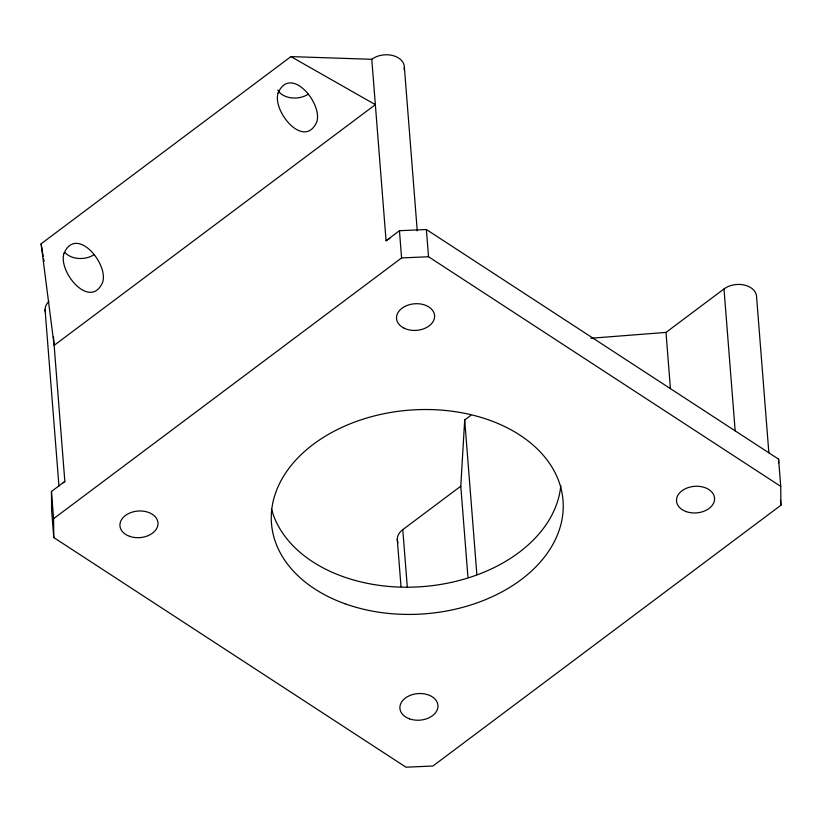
<?xml version="1.0" encoding="UTF-8"?>
<svg xmlns="http://www.w3.org/2000/svg" width="822" height="822" viewBox="0 0 822 822"><rect width="100%" height="100%" fill="white"/><g stroke="black" fill="none" stroke-linecap="round" stroke-linejoin="round"><path stroke-width="1.23" d="M467.923 576.91L460.782 486.192L464.697 419.97L470.821 415.387M290.937 56.605L375.356 104.661L54.139 345.363L41.1 243.815L290.937 56.605L371.78 59.297A19.07 13.316 -4.5 0 1 394.026 55.906A19.07 13.316 -4.5 0 1 404.105 69.613M371.78 59.297L386.063 240.743L399.451 230.715L426.382 229.523L778.598 459.169L780.736 486.388L780.9 505.253L432.917 766.012L405.986 767.203L53.769 537.557L51.622 510.339L51.457 491.474L64.846 481.445L53.44 336.537M53.769 537.557L53.605 518.692L401.588 257.933L428.519 256.741L780.736 486.388M397.961 542.746A19.07 13.316 -4.5 0 1 402.78 529.645L460.782 486.192M590.874 338.253L666.005 332.407L723.997 288.954A19.07 13.316 -4.5 0 1 744.732 285.142A19.07 13.316 -4.5 0 1 756.589 296.937L768.858 452.83M41.1 243.815L43.206 256.3M43.628 258.796L44.049 261.293M780.51 500.3L780.9 505.253M723.997 288.954L735.166 430.79M666.005 332.407L670.423 388.631M464.697 419.97L476.863 574.588M426.382 229.523L428.519 256.741M404.373 67.281L417.247 230.848M399.451 230.715L401.588 257.933M402.78 529.645L407.311 587.155M397.283 539.324L401.002 586.61M45.066 309.678L58.948 486.018M51.457 491.474L53.605 518.692M778.598 459.169L778.629 462.95M560.799 485.555A146.234 102.134 -4.5 0 1 423.556 586.538A146.234 102.134 -4.5 0 1 271.486 508.921M386.063 240.743A19.07 13.316 -4.5 0 1 389.988 238.452M63.212 482.833A19.07 13.316 -4.5 0 1 64.846 481.445M45.374 311.98A19.07 13.316 -4.5 0 1 48.93 301.386M94.17 254.625A19.07 13.316 -4.5 0 1 65.092 252.56M308.312 94.16A19.07 13.316 -4.5 0 1 277.815 90.05M63.962 253.423C57.972 271.979 90.307 310.593 102.658 282.265C108.648 263.708 76.312 225.084 63.962 253.423M278.103 92.958C272.113 111.504 304.448 150.128 316.809 121.8C322.789 103.243 290.454 64.619 278.103 92.958M345.014 603.769A146.234 102.134 -4.5 0 0 563.245 505.489A146.234 102.134 -4.5 0 0 343.493 426.659A146.234 102.134 -4.5 0 0 345.014 603.769M404.126 328.194A19.07 13.316 -4.5 0 0 434.478 317.919A19.07 13.316 -4.5 0 0 408.113 305.085A19.07 13.316 -4.5 0 0 404.126 328.194M129.547 536.304A19.07 13.316 -4.5 0 0 158.009 523.491A19.07 13.316 -4.5 0 0 129.342 513.205A19.07 13.316 -4.5 0 0 129.547 536.304M409.51 718.849A19.07 13.316 -4.5 0 0 437.972 706.036A19.07 13.316 -4.5 0 0 409.315 695.751A19.07 13.316 -4.5 0 0 409.51 718.849M686.113 511.582A19.07 13.316 -4.5 0 0 714.585 498.769A19.07 13.316 -4.5 0 0 685.918 488.484A19.07 13.316 -4.5 0 0 686.113 511.582"/></g></svg>
